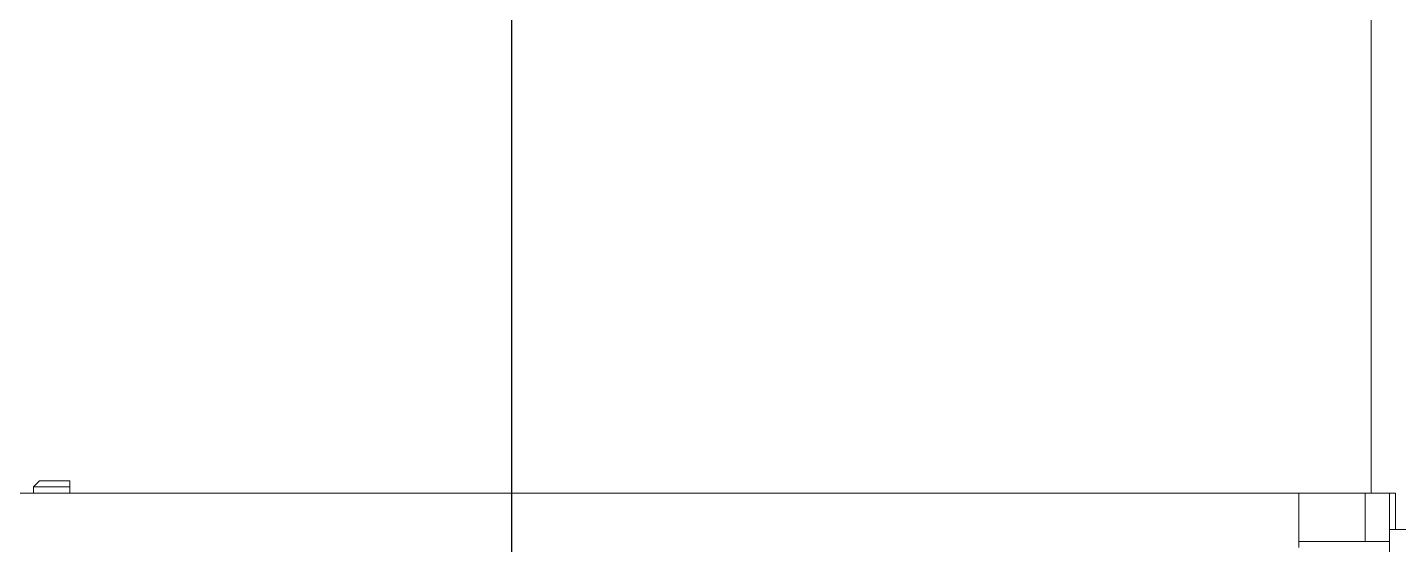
# Model space of a CAD drawing. Header units: metres. Extents: x -13316 to 152404, y -3899 to 30226.
# Drawn here: x 4049.2 to 4122.2, y 894.1 to 921.6 of the extents above; entities that cross this region are included whole.
import ezdxf

# ---------------------------------------------------------------- set-up
doc = ezdxf.new("R2010")
doc.units = ezdxf.units.M
doc.header["$LTSCALE"] = 100
doc.header["$MEASUREMENT"] = 0
doc.layers.get('0').update_dxf_attribs({"color": 9, "lineweight": 9})
doc.layers.add('32-ekipman', color=9, linetype='Continuous', lineweight=9)
doc.layers.add('E-KABLO', color=7, linetype='Continuous', lineweight=30)

# ---------------------------------------------------------------- blocks, each defined once
blk = doc.blocks.new('h')
for points in [[(182021.587, -16252.874), (182021.587, -16206.805)], [(182026.42, -16251.908), (182026.42, -16252.23)], [(182026.42, -16252.23), (182021.587, -16252.23)], [(182021.587, -16252.23), (182021.587, -16252.552)], [(182021.587, -16252.552), (182021.587, -16254.485)], [(182022.876, -16252.23), (182022.876, -16254.807)], [(182026.42, -16252.23), (182026.42, -16254.807)], [(182026.42, -16252.552), (182026.42, -16252.23)], [(182026.42, -16252.23), (182026.42, -16252.552)], [(182026.42, -16254.485), (182026.42, -16252.552)], [(182026.42, -16252.552), (182026.42, -16254.485)], [(182007.734, -16252.874), (182021.587, -16252.874)], [(182021.265, -16254.485), (182021.265, -16252.874)], [(182021.587, -16254.807), (182021.265, -16254.807), (182021.265, -16254.485)], [(182021.587, -16254.485), (182021.587, -16254.807)], [(182096.974, -16254.807), (182021.587, -16254.807)], [(182021.587, -16254.807), (182026.42, -16254.807)], [(182022.554, -16254.807), (182022.554, -16361.122)], [(182026.42, -16254.807), (182026.42, -16254.485)], [(182026.42, -16254.485), (182026.42, -16254.807)], [(182026.42, -16254.807), (182026.42, -16254.807)], [(182091.819, -16254.807), (182091.819, -16255.13)], [(182093.752, -16254.807), (182093.752, -16255.13)], [(182093.752, -16255.13), (182091.819, -16255.13)], [(182091.819, -16255.13), (182091.819, -16255.452)], [(182091.819, -16255.452), (182093.43, -16255.452)], [(182093.752, -16255.13), (182093.43, -16255.452)]]:
    blk.add_lwpolyline(points)
blk = doc.blocks.new('2.bod.Mimari')
at = {"layer": '32-ekipman', "ltscale": 2, "rotation": 180}
blk.add_blockref('h', (185823.255, -24307.965), dxfattribs=at)

msp = doc.modelspace()

# ---------------------------------------------------------------- linework, layer by layer
at = {"layer": 'E-KABLO', "color": 6}
msp.add_line((4074.951, 1070), (4074.951, 750), dxfattribs=at)

# ---------------------------------------------------------------- block references
msp.add_blockref('2.bod.Mimari', (320, 8950))

doc.saveas('drawing.dxf')
